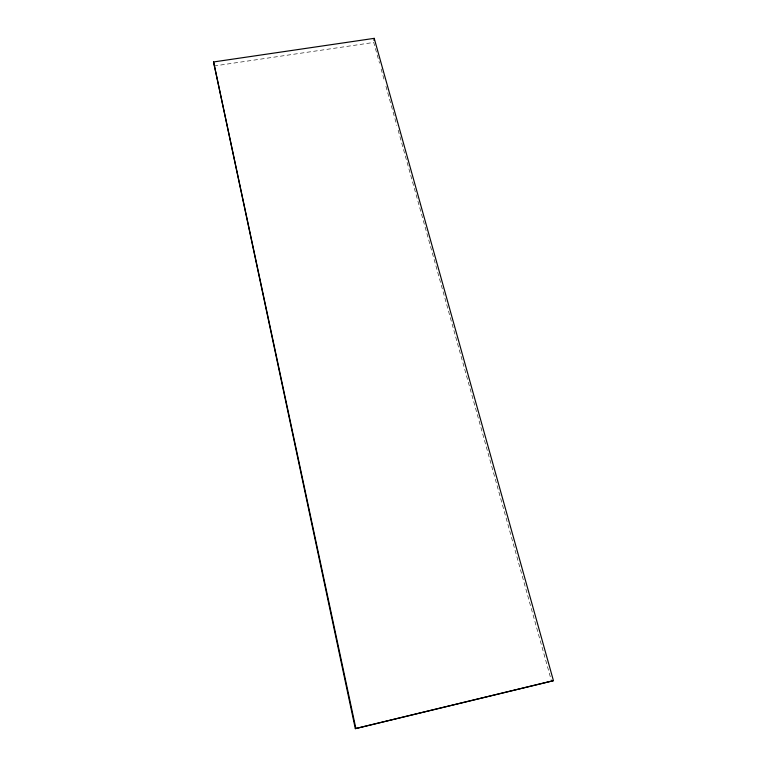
<?xml version="1.0" encoding="UTF-8"?>
<svg xmlns="http://www.w3.org/2000/svg" width="767" height="767" viewBox="0 0 767 767"><rect width="100%" height="100%" fill="white"/><g stroke="black" fill="none" stroke-linecap="round" stroke-linejoin="round"><path stroke-width="0.58" stroke-dasharray="3.83 2.88" d="M213.974 66.01L373.74 42.444L379.512 63.21M381.122 68.972L384.325 80.506M385.935 86.278L396.846 125.491M398.131 130.102L551.588 681.403"/><path stroke-width="1.15" d="M373.98 40.402L374.219 38.35L213.571 61.954L355.322 728.65L553.429 680.674L374.219 38.35M355.322 728.65L553.429 680.674M213.571 61.954L355.821 728.238"/></g></svg>
